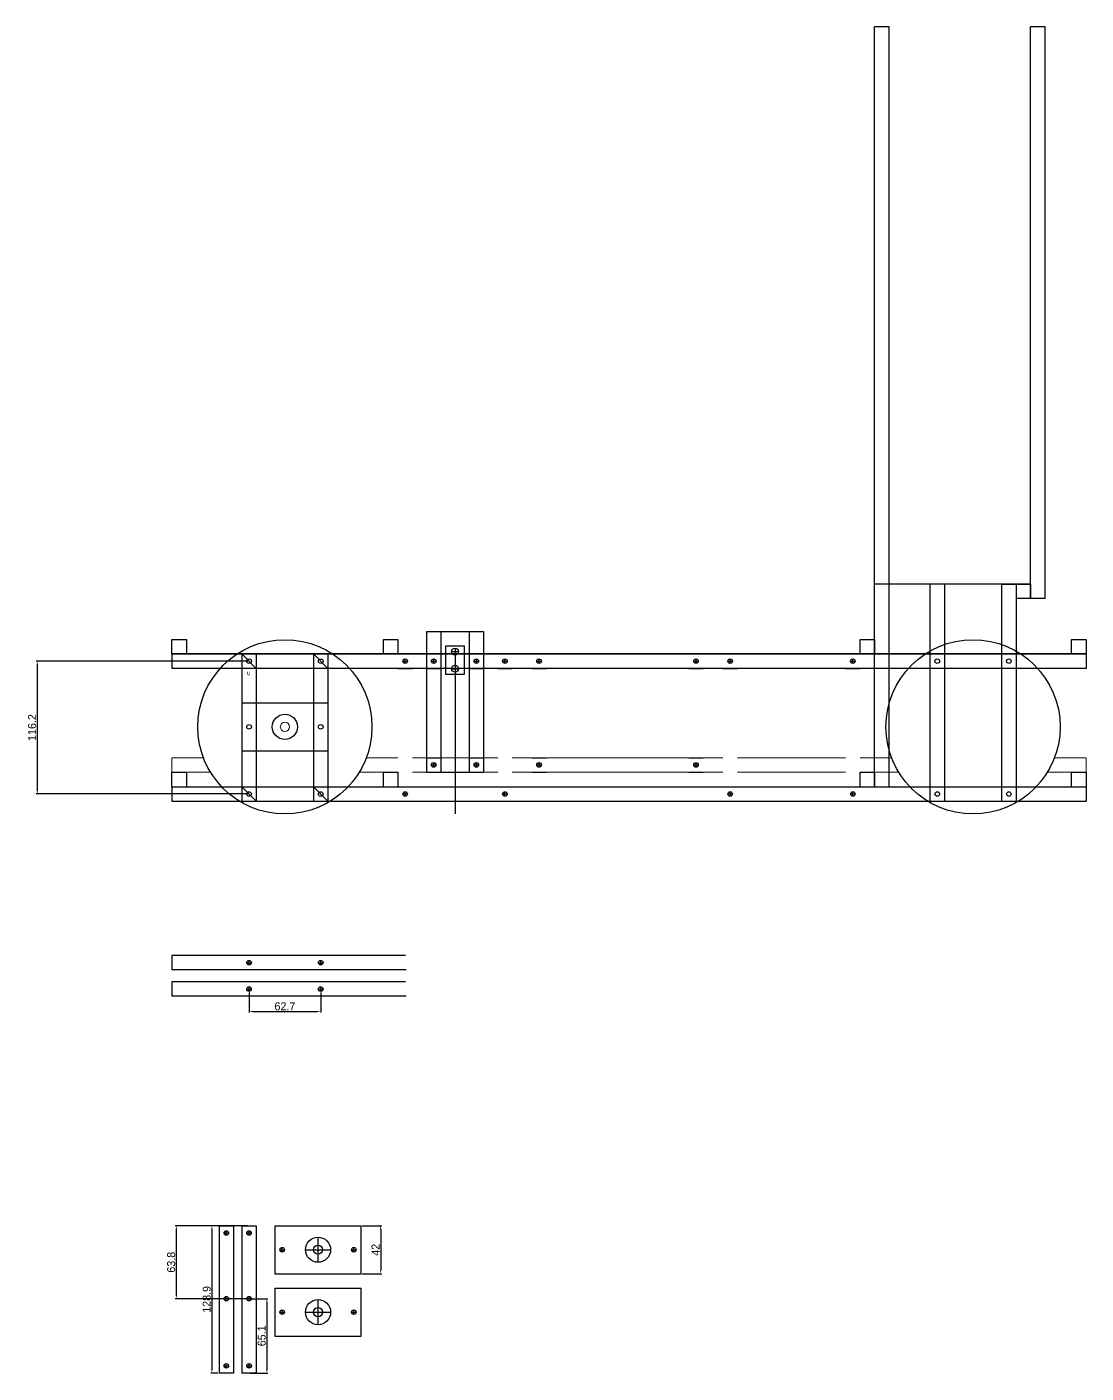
# Model space of a CAD drawing. Header units: millimetres. Extents: x -15418 to 43885, y -27590 to 23052.
# Drawn here: x 30773 to 31700, y 13305 to 14483 of the extents above; entities that cross this region are included whole.
import ezdxf

# ---------------------------------------------------------------- set-up
doc = ezdxf.new("R2010")
doc.units = ezdxf.units.MM
doc.header["$LTSCALE"] = 0.5
doc.layers.get('0').update_dxf_attribs({"lineweight": 5})
doc.layers.get('Defpoints').update_dxf_attribs({"color": 4})
for name, color, linetype in [('Layer1', 1, 'Continuous'), ('Layer2', 2, 'Continuous'), ('Layer3', 9, 'Continuous')]:
    doc.layers.add(name, color=color, linetype=linetype)
doc.layers.add('Layer5', color=51, linetype='Continuous', lineweight=5)
doc.dimstyles.new('ISO-25', dxfattribs={"dimtxt": 7, "dimasz": 3, "dimexe": 1, "dimexo": 1, "dimgap": 1, "dimtad": 1, "dimtoh": 1, "dimdec": 3, "dimdsep": 46, "dimtxsty": 'Standard', "dimcen": 2.5, "dimadec": 0, "dimazin": 0, "dimtfac": 1, "dimtdec": 3, "dimtmove": 0, "dimatfit": 3, "dimfxl": 1, "dimarcsym": 1})

# ---------------------------------------------------------------- blocks, each defined once
blk = doc.blocks.new('*D4')
at = {"layer": 'Defpoints', "color": 0, "transparency": 16777216}
for p in [(30940.9, 13434.2), (30934.6, 13305.3), (30940.9, 13305.3)]:
    blk.add_point(p, dxfattribs=at)
at = {"layer": 'Layer1', "color": 0, "lineweight": -2, "transparency": 16777216}
for p, q in [((30939.9, 13434.2), (30933.6, 13434.2)), ((30934.6, 13431.2), (30934.6, 13308.3)), ((30939.9, 13305.3), (30933.6, 13305.3))]:
    blk.add_line(p, q, dxfattribs=at)
at = {"layer": 'Layer1', "color": 0, "transparency": 16777216}
for points in [[(30934.1, 13431.2), (30935.1, 13431.2), (30934.6, 13434.2)], [(30934.1, 13308.3), (30935.1, 13308.3), (30934.6, 13305.3)]]:
    blk.add_solid(points, dxfattribs=at)
at = {"layer": 'Layer1', "color": 0, "transparency": 16777216, "insert": (30930.1, 13369.8), "char_height": 7, "attachment_point": 5, "rotation": 90}
blk.add_mtext('128.9', dxfattribs=at)
blk = doc.blocks.new('*D5')
at = {"layer": 'Defpoints', "color": 0, "transparency": 16777216}
for p in [(31065.2, 13434.2), (31065.2, 13392.2), (31082.3, 13392.2)]:
    blk.add_point(p, dxfattribs=at)
at = {"layer": 'Layer1', "color": 0, "lineweight": -2, "transparency": 16777216}
for p, q in [((31066.2, 13434.2), (31083.3, 13434.2)), ((31082.3, 13431.2), (31082.3, 13395.2)), ((31066.2, 13392.2), (31083.3, 13392.2))]:
    blk.add_line(p, q, dxfattribs=at)
at = {"layer": 'Layer1', "color": 0, "transparency": 16777216}
for points in [[(31081.8, 13431.2), (31082.8, 13431.2), (31082.3, 13434.2)], [(31081.8, 13395.2), (31082.8, 13395.2), (31082.3, 13392.2)]]:
    blk.add_solid(points, dxfattribs=at)
at = {"layer": 'Layer1', "color": 0, "transparency": 16777216, "insert": (31077.8, 13413.2), "char_height": 7, "attachment_point": 5, "rotation": 90}
blk.add_mtext('42', dxfattribs=at)
blk = doc.blocks.new('*D10')
at = {"layer": 'Defpoints', "color": 0, "transparency": 16777216}
for p in [(30967.1, 13639.2), (31029.8, 13639.2), (31029.8, 13621.6)]:
    blk.add_point(p, dxfattribs=at)
at = {"layer": 'Layer3', "color": 0, "lineweight": -2, "transparency": 16777216}
for p, q in [((30967.1, 13638.2), (30967.1, 13620.6)), ((31029.8, 13638.2), (31029.8, 13620.6)), ((30970.1, 13621.6), (31026.8, 13621.6))]:
    blk.add_line(p, q, dxfattribs=at)
at = {"layer": 'Layer3', "color": 0, "transparency": 16777216}
for points in [[(30970.1, 13622.1), (30970.1, 13621.1), (30967.1, 13621.6)], [(31026.8, 13622.1), (31026.8, 13621.1), (31029.8, 13621.6)]]:
    blk.add_solid(points, dxfattribs=at)
at = {"layer": 'Layer3', "color": 0, "transparency": 16777216, "insert": (30998.5, 13626.1), "char_height": 7, "attachment_point": 5}
blk.add_mtext('62.7', dxfattribs=at)
blk = doc.blocks.new('*D14')
at = {"layer": 'Defpoints', "color": 0, "transparency": 16777216}
for p in [(30967.1, 13370.4), (30967.1, 13305.3), (30982.7, 13305.3)]:
    blk.add_point(p, dxfattribs=at)
at = {"layer": 'Layer3', "color": 0, "lineweight": -2, "transparency": 16777216}
for p, q in [((30968.1, 13370.4), (30983.7, 13370.4)), ((30982.7, 13367.4), (30982.7, 13308.3)), ((30968.1, 13305.3), (30983.7, 13305.3))]:
    blk.add_line(p, q, dxfattribs=at)
at = {"layer": 'Layer3', "color": 0, "transparency": 16777216}
for points in [[(30982.2, 13367.4), (30983.2, 13367.4), (30982.7, 13370.4)], [(30982.2, 13308.3), (30983.2, 13308.3), (30982.7, 13305.3)]]:
    blk.add_solid(points, dxfattribs=at)
at = {"layer": 'Layer3', "color": 0, "transparency": 16777216, "insert": (30978.2, 13337.9), "char_height": 7, "attachment_point": 5, "rotation": 90}
blk.add_mtext('65.1', dxfattribs=at)
blk = doc.blocks.new('*D15')
at = {"layer": 'Defpoints', "color": 0, "transparency": 16777216}
for p in [(30903.5, 13434.2), (30967.1, 13434.2), (30967.1, 13370.4)]:
    blk.add_point(p, dxfattribs=at)
at = {"layer": 'Layer3', "color": 0, "lineweight": -2, "transparency": 16777216}
for p, q in [((30966.1, 13434.2), (30902.5, 13434.2)), ((30903.5, 13373.4), (30903.5, 13431.2)), ((30966.1, 13370.4), (30902.5, 13370.4))]:
    blk.add_line(p, q, dxfattribs=at)
at = {"layer": 'Layer3', "color": 0, "transparency": 16777216}
for points in [[(30903, 13431.2), (30904, 13431.2), (30903.5, 13434.2)], [(30903, 13373.4), (30904, 13373.4), (30903.5, 13370.4)]]:
    blk.add_solid(points, dxfattribs=at)
at = {"layer": 'Layer3', "color": 0, "transparency": 16777216, "insert": (30899, 13402.3), "char_height": 7, "attachment_point": 5, "rotation": 90}
blk.add_mtext('63.8', dxfattribs=at)
blk = doc.blocks.new('*D57')
at = {"layer": 'Defpoints', "color": 0, "transparency": 16777216}
for p in [(30967.1, 13928.1), (30781.8, 13811.9), (30967.1, 13811.9)]:
    blk.add_point(p, dxfattribs=at)
at = {"layer": 'Layer2', "color": 0, "lineweight": -2, "transparency": 16777216}
for p, q in [((30966.1, 13928.1), (30780.8, 13928.1)), ((30781.8, 13925.1), (30781.8, 13814.9)), ((30966.1, 13811.9), (30780.8, 13811.9))]:
    blk.add_line(p, q, dxfattribs=at)
at = {"layer": 'Layer2', "color": 0, "transparency": 16777216}
for points in [[(30781.3, 13925.1), (30782.3, 13925.1), (30781.8, 13928.1)], [(30781.3, 13814.9), (30782.3, 13814.9), (30781.8, 13811.9)]]:
    blk.add_solid(points, dxfattribs=at)
at = {"layer": 'Layer2', "color": 0, "transparency": 16777216, "insert": (30777.3, 13870), "char_height": 7, "attachment_point": 5, "rotation": 90}
blk.add_mtext('116.2', dxfattribs=at)

msp = doc.modelspace()

# ---------------------------------------------------------------- linework, layer by layer
msp.add_circle((30998.489, 13870.6287), 4)
at = {"layer": 'Layer1'}
for p, q in [((31514.489, 13818.2287), (31514.489, 14482.8287)), ((31527.189, 14482.8287), (31514.489, 14482.8287)), ((31527.189, 13818.2287), (31527.189, 14482.8287)), ((31651.089, 13982.8287), (31651.089, 14482.8287)), ((31663.789, 14482.8287), (31651.089, 14482.8287)), ((31663.789, 13982.8287), (31663.789, 14482.8287)), ((31651.089, 13995.5287), (31514.489, 13995.5287)), ((31625.689, 13995.5287), (31638.389, 13995.5287)), ((31638.389, 13995.5287), (31651.089, 13995.5287)), ((31651.089, 13995.5287), (31651.089, 13982.8287)), ((31651.089, 13982.8287), (31638.389, 13982.8287)), ((31638.389, 13982.8287), (31638.389, 13982.8287)), ((31663.789, 13982.8287), (31651.089, 13982.8287)), ((31122.389, 13954.0787), (31122.389, 13830.9287)), ((31122.389, 13954.0787), (31172.389, 13954.0787)), ((31135.089, 13954.0787), (31135.089, 13830.9287)), ((31159.689, 13954.0787), (31159.689, 13830.9287)), ((31172.389, 13954.0787), (31172.389, 13830.9287)), ((31097.389, 13934.4287), (31110.089, 13934.4287)), ((31103.739, 13926.0787), (31103.739, 13930.0787)), ((31122.389, 13934.4287), (31135.089, 13934.4287)), ((31128.739, 13926.0787), (31128.739, 13930.0787)), ((31139.389, 13941.4287), (31155.389, 13941.4287)), ((31139.389, 13916.4287), (31139.389, 13941.4287)), ((31139.389, 13934.4287), (31155.389, 13934.4287)), ((31144.389, 13936.4287), (31150.389, 13936.4287)), ((31147.389, 13939.4287), (31147.389, 13933.4287)), ((31147.389, 13934.4287), (31147.389, 13794.4287)), ((31155.389, 13941.4287), (31155.389, 13916.4287)), ((31172.389, 13934.4287), (31159.689, 13934.4287)), ((31166.039, 13926.0787), (31166.039, 13930.0787)), ((31184.689, 13934.4287), (31197.389, 13934.4287)), ((31191.039, 13926.0787), (31191.039, 13930.0787)), ((31214.589, 13934.4287), (31227.289, 13934.4287)), ((31220.939, 13926.0787), (31220.939, 13930.0787)), ((31351.889, 13934.4287), (31364.589, 13934.4287)), ((31358.239, 13926.0787), (31358.239, 13930.0787)), ((31381.789, 13934.4287), (31394.489, 13934.4287)), ((31388.139, 13926.0787), (31388.139, 13930.0787)), ((31489.089, 13934.4287), (31501.789, 13934.4287)), ((31495.439, 13926.0787), (31495.439, 13930.0787)), ((31097.389, 13921.7287), (31110.089, 13921.7287)), ((31101.739, 13928.0787), (31105.739, 13928.0787)), ((31122.389, 13921.7287), (31135.089, 13921.7287)), ((31126.739, 13928.0787), (31130.739, 13928.0787)), ((31144.389, 13921.4287), (31150.389, 13921.4287)), ((31147.389, 13924.4287), (31147.389, 13918.4287)), ((31159.689, 13921.7287), (31172.389, 13921.7287)), ((31164.039, 13928.0787), (31168.039, 13928.0787)), ((31184.689, 13921.7287), (31197.389, 13921.7287)), ((31189.039, 13928.0787), (31193.039, 13928.0787)), ((31214.589, 13921.7287), (31227.289, 13921.7287)), ((31218.939, 13928.0787), (31222.939, 13928.0787)), ((31351.889, 13921.7287), (31364.589, 13921.7287)), ((31356.239, 13928.0787), (31360.239, 13928.0787)), ((31381.789, 13921.7287), (31394.489, 13921.7287)), ((31386.139, 13928.0787), (31390.139, 13928.0787)), ((31489.089, 13921.7287), (31501.789, 13921.7287)), ((31493.439, 13928.0787), (31497.439, 13928.0787)), ((31155.389, 13916.4287), (31139.389, 13916.4287)), ((31122.389, 13843.6287), (31135.089, 13843.6287)), ((31126.739, 13837.2787), (31130.739, 13837.2787)), ((31128.739, 13835.2787), (31128.739, 13839.2787)), ((31159.689, 13843.6287), (31172.389, 13843.6287)), ((31164.039, 13837.2787), (31168.039, 13837.2787)), ((31166.039, 13835.2787), (31166.039, 13839.2787)), ((31214.589, 13843.6287), (31227.289, 13843.6287)), ((31218.939, 13837.2787), (31222.939, 13837.2787)), ((31220.939, 13835.2787), (31220.939, 13839.2787)), ((31351.889, 13843.6287), (31364.589, 13843.6287)), ((31356.239, 13837.2787), (31360.239, 13837.2787)), ((31358.239, 13835.2787), (31358.239, 13839.2787)), ((31122.389, 13830.9287), (31135.089, 13830.9287)), ((31122.389, 13830.9287), (31172.389, 13830.9287)), ((31159.689, 13830.9287), (31172.389, 13830.9287)), ((31214.589, 13830.9287), (31227.289, 13830.9287)), ((31351.889, 13830.9287), (31364.589, 13830.9287)), ((31097.389, 13818.2287), (31110.089, 13818.2287)), ((31103.739, 13809.8787), (31103.739, 13813.8787)), ((31184.689, 13818.2287), (31197.389, 13818.2287)), ((31191.039, 13809.8787), (31191.039, 13813.8787)), ((31381.789, 13818.2287), (31394.489, 13818.2287)), ((31388.139, 13809.8787), (31388.139, 13813.8787)), ((31489.089, 13818.2287), (31501.789, 13818.2287)), ((31495.439, 13809.8787), (31495.439, 13813.8787)), ((31097.389, 13805.5287), (31110.089, 13805.5287)), ((31101.739, 13811.8787), (31105.739, 13811.8787)), ((31110.089, 13805.5287), (31184.689, 13805.5287)), ((31184.689, 13805.5287), (31197.389, 13805.5287)), ((31189.039, 13811.8787), (31193.039, 13811.8787)), ((31381.789, 13805.5287), (31394.489, 13805.5287)), ((31386.139, 13811.8787), (31390.139, 13811.8787)), ((31489.089, 13805.5287), (31501.789, 13805.5287)), ((31493.439, 13811.8787), (31497.439, 13811.8787)), ((31104.1289, 13670.674), (30899.589, 13670.674)), ((30899.589, 13670.674), (30899.589, 13657.974)), ((30965.139, 13664.324), (30969.139, 13664.324)), ((30967.139, 13662.324), (30967.139, 13666.324)), ((31027.839, 13664.324), (31031.839, 13664.324)), ((31029.839, 13662.324), (31029.839, 13666.324)), ((31104.7511, 13657.974), (30899.589, 13657.974)), ((31104.1289, 13647.5899), (30899.589, 13647.5899)), ((30899.589, 13647.5899), (30899.589, 13634.8899)), ((30965.139, 13641.2399), (30969.139, 13641.2399)), ((30967.139, 13639.2399), (30967.139, 13643.2399)), ((31027.839, 13641.2399), (31031.839, 13641.2399)), ((31029.839, 13639.2399), (31029.839, 13643.2399)), ((31104.7511, 13634.8899), (30899.589, 13634.8899)), ((30940.8756, 13434.2341), (30940.8756, 13305.3341)), ((30940.8756, 13434.2341), (30953.5756, 13434.2341)), ((30945.2256, 13427.8841), (30949.2256, 13427.8841)), ((30947.2256, 13425.8841), (30947.2256, 13429.8841)), ((30953.5756, 13434.2341), (30953.5756, 13305.3341)), ((30960.789, 13434.2341), (30960.789, 13305.3341)), ((30960.789, 13434.2341), (30973.489, 13434.2341)), ((30965.139, 13427.8841), (30969.139, 13427.8841)), ((30967.139, 13425.8841), (30967.139, 13429.8841)), ((30973.489, 13434.2341), (30973.489, 13305.3341)), ((30989.8053, 13434.2341), (31065.2053, 13434.2341)), ((30989.8053, 13434.2341), (30989.8053, 13392.2341)), ((31027.5053, 13402.2341), (31027.5053, 13424.2341)), ((31065.2053, 13392.2341), (31065.2053, 13434.2341)), ((30994.1553, 13413.2341), (30998.1553, 13413.2341)), ((30996.1553, 13411.2341), (30996.1553, 13415.2341)), ((31016.5053, 13413.2341), (31038.5053, 13413.2341)), ((31056.8553, 13413.2341), (31060.8553, 13413.2341)), ((31058.8553, 13411.2341), (31058.8553, 13415.2341)), ((30989.8053, 13392.2341), (31065.2053, 13392.2341)), ((30989.8053, 13379.5905), (31065.2053, 13379.5905)), ((30989.8053, 13379.5905), (30989.8053, 13337.5905)), ((31065.2053, 13337.5905), (31065.2053, 13379.5905)), ((30945.2256, 13370.4341), (30949.2256, 13370.4341)), ((30947.2256, 13368.4341), (30947.2256, 13372.4341)), ((30965.139, 13370.4341), (30969.139, 13370.4341)), ((30967.139, 13368.4341), (30967.139, 13372.4341)), ((31027.5053, 13347.5905), (31027.5053, 13369.5905)), ((30994.1553, 13358.5905), (30998.1553, 13358.5905)), ((30996.1553, 13356.5905), (30996.1553, 13360.5905)), ((31016.5053, 13358.5905), (31038.5053, 13358.5905)), ((31056.8553, 13358.5905), (31060.8553, 13358.5905)), ((31058.8553, 13356.5905), (31058.8553, 13360.5905)), ((30989.8053, 13337.5905), (31065.2053, 13337.5905)), ((30945.2256, 13311.6841), (30949.2256, 13311.6841)), ((30947.2256, 13309.6841), (30947.2256, 13313.6841)), ((30965.139, 13311.6841), (30969.139, 13311.6841)), ((30967.139, 13309.6841), (30967.139, 13313.6841)), ((30953.5756, 13305.3341), (30940.8756, 13305.3341)), ((30973.489, 13305.3341), (30960.789, 13305.3341))]:
    msp.add_line(p, q, dxfattribs=at)
for centre, radius in [((31103.739, 13928.0787), 2), ((31128.739, 13928.0787), 2), ((31147.389, 13936.4287), 3), ((31166.039, 13928.0787), 2), ((31191.039, 13928.0787), 2), ((31220.939, 13928.0787), 2), ((31358.239, 13928.0787), 2), ((31388.139, 13928.0787), 2), ((31495.439, 13928.0787), 2), ((31147.389, 13921.4287), 3), ((31128.739, 13837.2787), 2), ((31166.039, 13837.2787), 2), ((31220.939, 13837.2787), 2), ((31358.239, 13837.2787), 2), ((31103.739, 13811.8787), 2), ((31191.039, 13811.8787), 2), ((31388.139, 13811.8787), 2), ((31495.439, 13811.8787), 2), ((30967.139, 13664.324), 2), ((31029.839, 13664.324), 2), ((30967.139, 13641.2399), 2), ((31029.839, 13641.2399), 2), ((30947.2256, 13427.8841), 2), ((30967.139, 13427.8841), 2), ((31027.5053, 13413.2341), 11), ((30996.1553, 13413.2341), 2), ((31027.5053, 13413.2341), 4), ((31058.8553, 13413.2341), 2), ((30947.2256, 13370.4341), 2), ((30967.139, 13370.4341), 2), ((31027.5053, 13358.5905), 11), ((30996.1553, 13358.5905), 2), ((31027.5053, 13358.5905), 4), ((31058.8553, 13358.5905), 2), ((30947.2256, 13311.6841), 2), ((30967.139, 13311.6841), 2)]:
    msp.add_circle(centre, radius, dxfattribs=at)
at = {"layer": 'Layer3'}
for p, q in [((31562.989, 13995.5287), (31562.989, 13805.5287)), ((31575.689, 13995.5287), (31575.689, 13805.5287)), ((31625.689, 13995.5287), (31625.689, 13805.5287)), ((31638.389, 13995.5287), (31638.389, 13805.5287)), ((30899.589, 13934.4287), (30899.589, 13947.1287)), ((30899.589, 13947.1287), (30912.289, 13947.1287)), ((30912.289, 13947.1287), (30912.289, 13934.4287)), ((31084.689, 13934.4287), (31084.689, 13947.1287)), ((31084.689, 13947.1287), (31097.389, 13947.1287)), ((31097.389, 13947.1287), (31097.389, 13934.4287)), ((31501.789, 13934.4287), (31501.789, 13947.1287)), ((31501.789, 13947.1287), (31514.489, 13947.1287)), ((31514.489, 13947.1287), (31514.489, 13934.4287)), ((31686.889, 13934.4287), (31686.889, 13947.1287)), ((31686.889, 13947.1287), (31699.589, 13947.1287)), ((31699.589, 13947.1287), (31699.589, 13934.4287)), ((30899.589, 13934.4287), (31699.589, 13934.4287)), ((31699.589, 13934.4287), (30899.589, 13934.4287)), ((30899.589, 13934.4287), (30899.589, 13921.7287)), ((30960.789, 13934.4287), (30960.789, 13805.5287)), ((30960.789, 13934.4287), (30973.489, 13921.7287)), ((30973.489, 13934.4287), (30973.489, 13805.5287)), ((31023.489, 13934.4287), (31023.489, 13805.5287)), ((31023.489, 13934.4287), (31036.189, 13921.7287)), ((31036.189, 13934.4287), (31036.189, 13805.5287)), ((31699.589, 13934.4287), (31699.589, 13921.7287)), ((31699.589, 13921.7287), (30899.589, 13921.7287)), ((30960.789, 13891.6287), (31036.189, 13891.6287)), ((30960.789, 13849.6287), (31036.189, 13849.6287)), ((30899.589, 13818.2287), (30899.589, 13830.9287)), ((30899.589, 13830.9287), (30912.289, 13830.9287)), ((30912.289, 13830.9287), (30912.289, 13818.2287)), ((31084.689, 13818.2287), (31084.689, 13830.9287)), ((31084.689, 13830.9287), (31097.389, 13830.9287)), ((31097.389, 13830.9287), (31097.389, 13818.2287)), ((31501.789, 13818.2287), (31501.789, 13830.9287)), ((31501.789, 13830.9287), (31514.489, 13830.9287)), ((31514.489, 13830.9287), (31514.489, 13818.2287)), ((31686.889, 13818.2287), (31686.889, 13830.9287)), ((31686.889, 13830.9287), (31699.589, 13830.9287)), ((31699.589, 13830.9287), (31699.589, 13818.2287)), ((30899.589, 13818.2287), (31699.589, 13818.2287)), ((30899.589, 13818.2287), (30899.589, 13805.5287)), ((30960.789, 13818.2287), (30973.489, 13805.5287)), ((31023.489, 13818.2287), (31036.189, 13805.5287)), ((31699.589, 13818.2287), (31699.589, 13805.5287)), ((30899.589, 13805.5287), (31699.589, 13805.5287))]:
    msp.add_line(p, q, dxfattribs=at)
for centre, radius in [((30998.489, 13870.6287), 76.2), ((31600.689, 13870.6287), 76.2), ((30967.139, 13928.0787), 2), ((31029.839, 13928.0787), 2), ((31569.339, 13928.0787), 2), ((31632.039, 13928.0787), 2), ((30967.139, 13870.6287), 2), ((30998.489, 13870.6287), 11), ((31029.839, 13870.6287), 2), ((30967.139, 13811.8787), 2), ((31029.839, 13811.8787), 2), ((31569.339, 13811.8787), 2), ((31632.039, 13811.8787), 2)]:
    msp.add_circle(centre, radius, dxfattribs=at)
at = {"layer": 'Layer5'}
for p, q in [((30899.589, 13830.9287), (30899.589, 13843.6287)), ((30899.589, 13843.6287), (30927.2328, 13843.6287)), ((31069.7452, 13843.6287), (31097.389, 13843.6287)), ((31110.089, 13843.6287), (31184.689, 13843.6287)), ((31197.389, 13843.6287), (31381.789, 13843.6287)), ((31394.489, 13843.6287), (31489.089, 13843.6287)), ((31501.789, 13843.6287), (31529.4328, 13843.6287)), ((31671.9452, 13843.6287), (31699.589, 13843.6287)), ((31699.589, 13843.6287), (31699.589, 13830.9287)), ((30933.4479, 13830.9287), (30899.589, 13830.9287)), ((31097.389, 13830.9287), (31063.5301, 13830.9287)), ((31184.689, 13830.9287), (31110.089, 13830.9287)), ((31381.789, 13830.9287), (31197.389, 13830.9287)), ((31489.089, 13830.9287), (31394.489, 13830.9287)), ((31535.6479, 13830.9287), (31501.789, 13830.9287)), ((31699.589, 13830.9287), (31665.7301, 13830.9287))]:
    msp.add_line(p, q, dxfattribs=at)

# ---------------------------------------------------------------- texts
at = {"transparency": 33554661, "insert": (30965.3832, 13919.7791), "char_height": 4, "attachment_point": 1}
msp.add_mtext_dynamic_manual_height_columns('u', width=9.905918, gutter_width=20, heights=[0], dxfattribs=at)

# ---------------------------------------------------------------- dimensions: what is measured, and where the dimension line sits
at = {"layer": 'Layer1'}
for base, p1, p2, picture, middle in [((30934.6474, 13305.3341), (30940.8756, 13434.2341), (30940.8756, 13305.3341), '*D4', (30930.1474, 13369.7841)), ((31082.292, 13392.2341), (31065.2053, 13434.2341), (31065.2053, 13392.2341), '*D5', (31077.792, 13413.2341))]:
    dim = msp.add_linear_dim(base=base, p1=p1, p2=p2, angle=90, dimstyle='ISO-25', dxfattribs=at)
    dim.commit()
    dim.dimension.update_dxf_attribs({"geometry": picture, "text_midpoint": middle})
at = {"layer": 'Layer2', "transparency": 33554661}
dim = msp.add_linear_dim(base=(30781.8331, 13811.8787), p1=(30967.139, 13928.0787), p2=(30967.139, 13811.8787), angle=90, dimstyle='ISO-25', dxfattribs=at)
dim.commit()
dim.dimension.update_dxf_attribs({"geometry": '*D57', "text_midpoint": (30777.3331, 13869.9787)})
at = {"layer": 'Layer3'}
dim = msp.add_linear_dim(base=(31029.839, 13621.6163), p1=(30967.139, 13639.2399), p2=(31029.839, 13639.2399), dimstyle='ISO-25', dxfattribs=at)
dim.commit()
dim.dimension.update_dxf_attribs({"geometry": '*D10', "text_midpoint": (30998.489, 13626.1163)})
for base, p2, picture, middle in [((30903.4559, 13434.2341), (30967.139, 13434.2341), '*D15', (30898.9559, 13402.3341)), ((30982.7272, 13305.3341), (30967.139, 13305.3341), '*D14', (30978.2272, 13337.8841))]:
    dim = msp.add_linear_dim(base=base, p1=(30967.139, 13370.4341), p2=p2, angle=90, dimstyle='ISO-25', dxfattribs=at)
    dim.commit()
    dim.dimension.update_dxf_attribs({"geometry": picture, "text_midpoint": middle})

doc.saveas('drawing.dxf')
